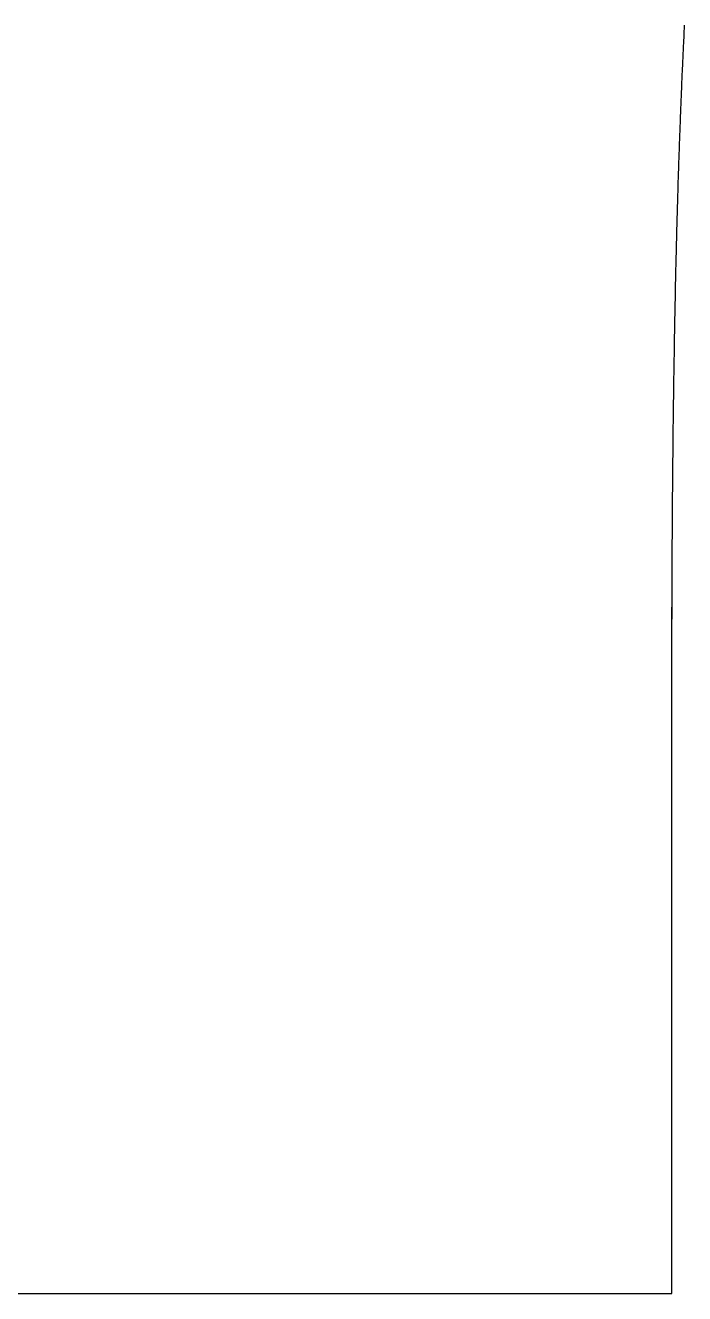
# Model space of a CAD drawing. Header units: millimetres. Extents: x 88 to 97873, y 32 to 55088.
# Drawn here: x 49060.5 to 49145, y 4922.3 to 5084.8 of the extents above; entities that cross this region are included whole.
import ezdxf

# ---------------------------------------------------------------- set-up
doc = ezdxf.new("R2010")
doc.units = ezdxf.units.MM
doc.header["$LTSCALE"] = 0.3

msp = doc.modelspace()

# ---------------------------------------------------------------- linework, layer by layer
for p, q in [((49144.96, 5084.14), (49144.98, 5084.38)), ((49144.98, 5084.38), (49144.99, 5084.61)), ((49144.99, 5084.61), (49145, 5084.84)), ((49144.88, 5082.5), (49144.89, 5082.74)), ((49144.89, 5082.74), (49144.91, 5082.97)), ((49144.91, 5082.97), (49144.92, 5083.21)), ((49144.92, 5083.21), (49144.93, 5083.44)), ((49144.93, 5083.44), (49144.94, 5083.68)), ((49144.94, 5083.68), (49144.95, 5083.91)), ((49144.95, 5083.91), (49144.96, 5084.14)), ((49144.8, 5080.83), (49144.81, 5081.07)), ((49144.81, 5081.07), (49144.83, 5081.31)), ((49144.83, 5081.31), (49144.84, 5081.55)), ((49144.84, 5081.55), (49144.85, 5081.79)), ((49144.85, 5081.79), (49144.86, 5082.03)), ((49144.86, 5082.03), (49144.87, 5082.26)), ((49144.87, 5082.26), (49144.88, 5082.5)), ((49144.74, 5079.37), (49144.75, 5079.61)), ((49144.75, 5079.61), (49144.76, 5079.86)), ((49144.76, 5079.86), (49144.77, 5080.1)), ((49144.77, 5080.1), (49144.78, 5080.34)), ((49144.78, 5080.34), (49144.79, 5080.58)), ((49144.79, 5080.58), (49144.8, 5080.83)), ((49144.66, 5077.64), (49144.67, 5077.89)), ((49144.67, 5077.89), (49144.68, 5078.13)), ((49144.68, 5078.13), (49144.69, 5078.38)), ((49144.69, 5078.38), (49144.7, 5078.63)), ((49144.7, 5078.63), (49144.72, 5078.88)), ((49144.72, 5078.88), (49144.73, 5079.12)), ((49144.73, 5079.12), (49144.74, 5079.37)), ((49144.6, 5076.13), (49144.61, 5076.38)), ((49144.61, 5076.38), (49144.62, 5076.63)), ((49144.62, 5076.63), (49144.63, 5076.88)), ((49144.63, 5076.88), (49144.64, 5077.14)), ((49144.64, 5077.14), (49144.65, 5077.39)), ((49144.65, 5077.39), (49144.66, 5077.64)), ((49144.53, 5074.34), (49144.54, 5074.59)), ((49144.54, 5074.59), (49144.55, 5074.85)), ((49144.55, 5074.85), (49144.56, 5075.11)), ((49144.56, 5075.11), (49144.57, 5075.36)), ((49144.57, 5075.36), (49144.58, 5075.62)), ((49144.58, 5075.62), (49144.59, 5075.87)), ((49144.59, 5075.87), (49144.6, 5076.13)), ((49144.47, 5072.78), (49144.48, 5073.04)), ((49144.48, 5073.04), (49144.49, 5073.3)), ((49144.49, 5073.3), (49144.5, 5073.56)), ((49144.5, 5073.56), (49144.51, 5073.82)), ((49144.51, 5073.82), (49144.52, 5074.08)), ((49144.52, 5074.08), (49144.53, 5074.34)), ((49144.41, 5071.19), (49144.42, 5071.46)), ((49144.42, 5071.46), (49144.43, 5071.72)), ((49144.43, 5071.72), (49144.44, 5071.99)), ((49144.44, 5071.99), (49144.45, 5072.25)), ((49144.45, 5072.25), (49144.46, 5072.51)), ((49144.46, 5072.51), (49144.47, 5072.78)), ((49144.35, 5069.59), (49144.36, 5069.86)), ((49144.36, 5069.86), (49144.37, 5070.12)), ((49144.37, 5070.12), (49144.38, 5070.39)), ((49144.38, 5070.39), (49144.39, 5070.66)), ((49144.39, 5070.66), (49144.4, 5070.93)), ((49144.4, 5070.93), (49144.41, 5071.19)), ((49144.29, 5067.95), (49144.3, 5068.23)), ((49144.3, 5068.23), (49144.31, 5068.5)), ((49144.31, 5068.5), (49144.32, 5068.77)), ((49144.32, 5068.77), (49144.33, 5069.04)), ((49144.33, 5069.04), (49144.34, 5069.32)), ((49144.34, 5069.32), (49144.35, 5069.59)), ((49144.24, 5066.3), (49144.25, 5066.58)), ((49144.25, 5066.58), (49144.26, 5066.85)), ((49144.26, 5066.85), (49144.27, 5067.13)), ((49144.27, 5067.41), (49144.28, 5067.68)), ((49144.27, 5067.13), (49144.27, 5067.41)), ((49144.28, 5067.68), (49144.29, 5067.95)), ((49144.19, 5064.9), (49144.2, 5065.18)), ((49144.19, 5064.62), (49144.19, 5064.9)), ((49144.2, 5065.18), (49144.21, 5065.46)), ((49144.21, 5065.46), (49144.22, 5065.74)), ((49144.22, 5065.74), (49144.23, 5066.02)), ((49144.23, 5066.02), (49144.24, 5066.3)), ((49144.13, 5062.91), (49144.14, 5063.2)), ((49144.14, 5063.2), (49144.15, 5063.48)), ((49144.15, 5063.48), (49144.16, 5063.77)), ((49144.16, 5063.77), (49144.17, 5064.05)), ((49144.17, 5064.05), (49144.18, 5064.34)), ((49144.18, 5064.34), (49144.19, 5064.62)), ((49144.09, 5061.47), (49144.1, 5061.76)), ((49144.1, 5061.76), (49144.11, 5062.05)), ((49144.11, 5062.05), (49144.12, 5062.34)), ((49144.12, 5062.34), (49144.13, 5062.63)), ((49144.13, 5062.63), (49144.13, 5062.91)), ((49144.04, 5059.72), (49144.05, 5060.02)), ((49144.05, 5060.02), (49144.06, 5060.31)), ((49144.06, 5060.31), (49144.07, 5060.6)), ((49144.07, 5060.6), (49144.08, 5060.89)), ((49144.08, 5061.18), (49144.09, 5061.47)), ((49144.08, 5060.89), (49144.08, 5061.18)), ((49144.01, 5058.54), (49144.02, 5058.84)), ((49144.01, 5058.24), (49144.01, 5058.54)), ((49144.02, 5058.84), (49144.03, 5059.13)), ((49144.03, 5059.13), (49144.04, 5059.43)), ((49144.04, 5059.43), (49144.04, 5059.72)), ((49143.96, 5056.45), (49143.97, 5056.75)), ((49143.97, 5057.05), (49143.98, 5057.35)), ((49143.97, 5056.75), (49143.97, 5057.05)), ((49143.98, 5057.35), (49143.99, 5057.65)), ((49143.99, 5057.65), (49144, 5057.95)), ((49144, 5057.95), (49144.01, 5058.24)), ((49143.92, 5054.93), (49143.93, 5055.24)), ((49143.93, 5055.24), (49143.94, 5055.54)), ((49143.94, 5055.54), (49143.95, 5055.84)), ((49143.95, 5056.15), (49143.96, 5056.45)), ((49143.95, 5055.84), (49143.95, 5056.15)), ((49143.88, 5053.09), (49143.89, 5053.4)), ((49143.89, 5053.7), (49143.9, 5054.01)), ((49143.89, 5053.4), (49143.89, 5053.7)), ((49143.9, 5054.01), (49143.91, 5054.32)), ((49143.91, 5054.32), (49143.92, 5054.63)), ((49143.92, 5054.63), (49143.92, 5054.93)), ((49143.85, 5051.84), (49143.86, 5052.16)), ((49143.85, 5051.53), (49143.85, 5051.84)), ((49143.86, 5052.16), (49143.87, 5052.47)), ((49143.87, 5052.78), (49143.88, 5053.09)), ((49143.87, 5052.47), (49143.87, 5052.78)), ((49143.81, 5049.96), (49143.82, 5050.27)), ((49143.82, 5050.27), (49143.83, 5050.59)), ((49143.83, 5050.9), (49143.84, 5051.22)), ((49143.83, 5050.59), (49143.83, 5050.9)), ((49143.84, 5051.22), (49143.85, 5051.53)), ((49143.78, 5048.36), (49143.79, 5048.68)), ((49143.79, 5049), (49143.8, 5049.32)), ((49143.79, 5048.68), (49143.79, 5049)), ((49143.8, 5049.32), (49143.81, 5049.64)), ((49143.81, 5049.64), (49143.81, 5049.96)), ((49143.75, 5046.75), (49143.76, 5047.08)), ((49143.76, 5047.4), (49143.77, 5047.72)), ((49143.76, 5047.08), (49143.76, 5047.4)), ((49143.77, 5047.72), (49143.78, 5048.04)), ((49143.78, 5048.04), (49143.78, 5048.36)), ((49143.72, 5045.12), (49143.73, 5045.45)), ((49143.73, 5045.78), (49143.74, 5046.1)), ((49143.73, 5045.45), (49143.73, 5045.78)), ((49143.74, 5046.43), (49143.75, 5046.75)), ((49143.74, 5046.1), (49143.74, 5046.43)), ((49143.69, 5043.48), (49143.7, 5043.81)), ((49143.7, 5044.14), (49143.71, 5044.47)), ((49143.7, 5043.81), (49143.7, 5044.14)), ((49143.71, 5044.47), (49143.72, 5044.8)), ((49143.72, 5044.8), (49143.72, 5045.12)), ((49143.67, 5042.14), (49143.68, 5042.48)), ((49143.67, 5041.81), (49143.67, 5042.14)), ((49143.68, 5042.81), (49143.69, 5043.14)), ((49143.68, 5042.48), (49143.68, 5042.81)), ((49143.69, 5043.14), (49143.69, 5043.48)), ((49143.64, 5040.46), (49143.65, 5040.8)), ((49143.64, 5040.13), (49143.64, 5040.46)), ((49143.65, 5041.14), (49143.66, 5041.47)), ((49143.65, 5040.8), (49143.65, 5041.14)), ((49143.66, 5041.47), (49143.67, 5041.81)), ((49143.61, 5038.42), (49143.62, 5038.76)), ((49143.62, 5039.11), (49143.63, 5039.45)), ((49143.62, 5038.76), (49143.62, 5039.11)), ((49143.63, 5039.79), (49143.64, 5040.13)), ((49143.63, 5039.45), (49143.63, 5039.79)), ((49143.6, 5037.74), (49143.61, 5038.08)), ((49143.6, 5037.39), (49143.6, 5037.74)), ((49143.6, 5037.05), (49143.6, 5037.39)), ((49143.61, 5038.08), (49143.61, 5038.42)), ((49143.57, 5035.31), (49143.58, 5035.66)), ((49143.58, 5036), (49143.59, 5036.35)), ((49143.58, 5035.66), (49143.58, 5036)), ((49143.59, 5036.7), (49143.6, 5037.05)), ((49143.59, 5036.35), (49143.59, 5036.7)), ((49143.55, 5033.55), (49143.56, 5033.9)), ((49143.56, 5034.61), (49143.57, 5034.96)), ((49143.56, 5034.26), (49143.56, 5034.61)), ((49143.56, 5033.9), (49143.56, 5034.26)), ((49143.57, 5034.96), (49143.57, 5035.31)), ((49143.53, 5032.13), (49143.54, 5032.49)), ((49143.54, 5032.84), (49143.55, 5033.2)), ((49143.54, 5032.49), (49143.54, 5032.84)), ((49143.55, 5033.2), (49143.55, 5033.55)), ((49143.52, 5031.06), (49143.53, 5031.42)), ((49143.52, 5030.7), (49143.52, 5031.06)), ((49143.52, 5030.34), (49143.52, 5030.7)), ((49143.53, 5031.77), (49143.53, 5032.13)), ((49143.53, 5031.42), (49143.53, 5031.77)), ((49143.5, 5029.26), (49143.51, 5029.62)), ((49143.5, 5028.89), (49143.5, 5029.26)), ((49143.51, 5029.98), (49143.52, 5030.34)), ((49143.51, 5029.62), (49143.51, 5029.98)), ((49143.48, 5027.07), (49143.49, 5027.43)), ((49143.49, 5028.16), (49143.5, 5028.53)), ((49143.49, 5027.8), (49143.49, 5028.16)), ((49143.49, 5027.43), (49143.49, 5027.8)), ((49143.5, 5028.53), (49143.5, 5028.89)), ((49143.47, 5025.96), (49143.48, 5026.33)), ((49143.47, 5025.59), (49143.47, 5025.96)), ((49143.48, 5026.7), (49143.48, 5027.07)), ((49143.48, 5026.33), (49143.48, 5026.7)), ((49143.46, 5024.85), (49143.47, 5025.22)), ((49143.46, 5024.48), (49143.46, 5024.85)), ((49143.46, 5024.1), (49143.46, 5024.48)), ((49143.47, 5025.22), (49143.47, 5025.59)), ((49143.45, 5023.35), (49143.46, 5023.73)), ((49143.45, 5022.98), (49143.45, 5023.35)), ((49143.45, 5022.6), (49143.45, 5022.98)), ((49143.45, 5022.23), (49143.45, 5022.6)), ((49143.46, 5023.73), (49143.46, 5024.1)), ((49143.44, 5021.85), (49143.45, 5022.23)), ((49143.44, 5021.47), (49143.44, 5021.85)), ((49143.44, 5021.09), (49143.44, 5021.47)), ((49143.44, 5020.71), (49143.44, 5021.09)), ((49143.43, 5020.33), (49143.44, 5020.71)), ((49143.43, 5019.95), (49143.43, 5020.33)), ((49143.43, 5019.56), (49143.43, 5019.95)), ((49143.43, 5019.18), (49143.43, 5019.56)), ((49143.42, 5018.8), (49143.43, 5019.18)), ((49143.42, 5018.41), (49143.42, 5018.8)), ((49143.42, 5018.03), (49143.42, 5018.41)), ((49143.42, 5017.64), (49143.42, 5018.03)), ((49143.42, 5017.25), (49143.42, 5017.64)), ((49143.41, 5016.86), (49143.42, 5017.25)), ((49143.41, 5016.47), (49143.41, 5016.86)), ((49143.41, 5016.08), (49143.41, 5016.47)), ((49143.41, 5015.69), (49143.41, 5016.08)), ((49143.4, 5014.91), (49143.41, 5015.3)), ((49143.4, 5014.52), (49143.4, 5014.91)), ((49143.4, 5014.12), (49143.4, 5014.52)), ((49143.41, 5015.3), (49143.41, 5015.69)), ((49143.4, 5013.73), (49143.4, 5014.12)), ((49143.4, 5013.33), (49143.4, 5013.73)), ((49143.4, 5012.94), (49143.4, 5013.33)), ((49143.4, 5012.54), (49143.4, 5012.94)), ((49143.39, 5012.14), (49143.4, 5012.54)), ((49143.39, 5011.74), (49143.39, 5012.14)), ((49143.39, 5011.34), (49143.39, 5011.74)), ((49143.39, 5010.94), (49143.39, 5011.34)), ((49143.38, 4922.34), (49143.38, 5010.27)), ((49143.39, 5010.54), (49143.39, 5010.94)), ((49143.39, 5010.14), (49143.39, 5010.54)), ((49143.39, 5009.74), (49143.39, 5010.14)), ((49143.39, 5009.33), (49143.39, 5009.74)), ((49143.38, 5008.52), (49143.39, 5008.93)), ((49143.38, 5008.12), (49143.38, 5008.52)), ((49143.38, 5007.71), (49143.38, 5008.12)), ((49143.39, 5008.93), (49143.39, 5009.33)), ((49143.38, 5007.3), (49143.38, 5007.71)), ((49143.38, 5006.89), (49143.38, 5007.3)), ((49143.38, 5006.48), (49143.38, 5006.89)), ((49143.38, 5006.07), (49143.38, 5006.48)), ((49143.38, 5005.66), (49143.38, 5006.07)), ((49143.38, 5005.25), (49143.38, 5005.66)), ((49143.38, 5004.84), (49143.38, 5005.25)), ((49143.38, 5004.42), (49143.38, 5004.84)), ((49143.38, 5004.01), (49143.38, 5004.42)), ((49143.38, 5003.59), (49143.38, 5004.01)), ((49143.38, 5003.18), (49143.38, 5003.59)), ((49143.38, 5002.76), (49143.38, 5003.18)), ((49143.38, 5002.34), (49143.38, 5002.76)), ((48021.64, 4922.34), (49143.38, 4922.34))]:
    msp.add_line(p, q)

doc.saveas('drawing.dxf')
